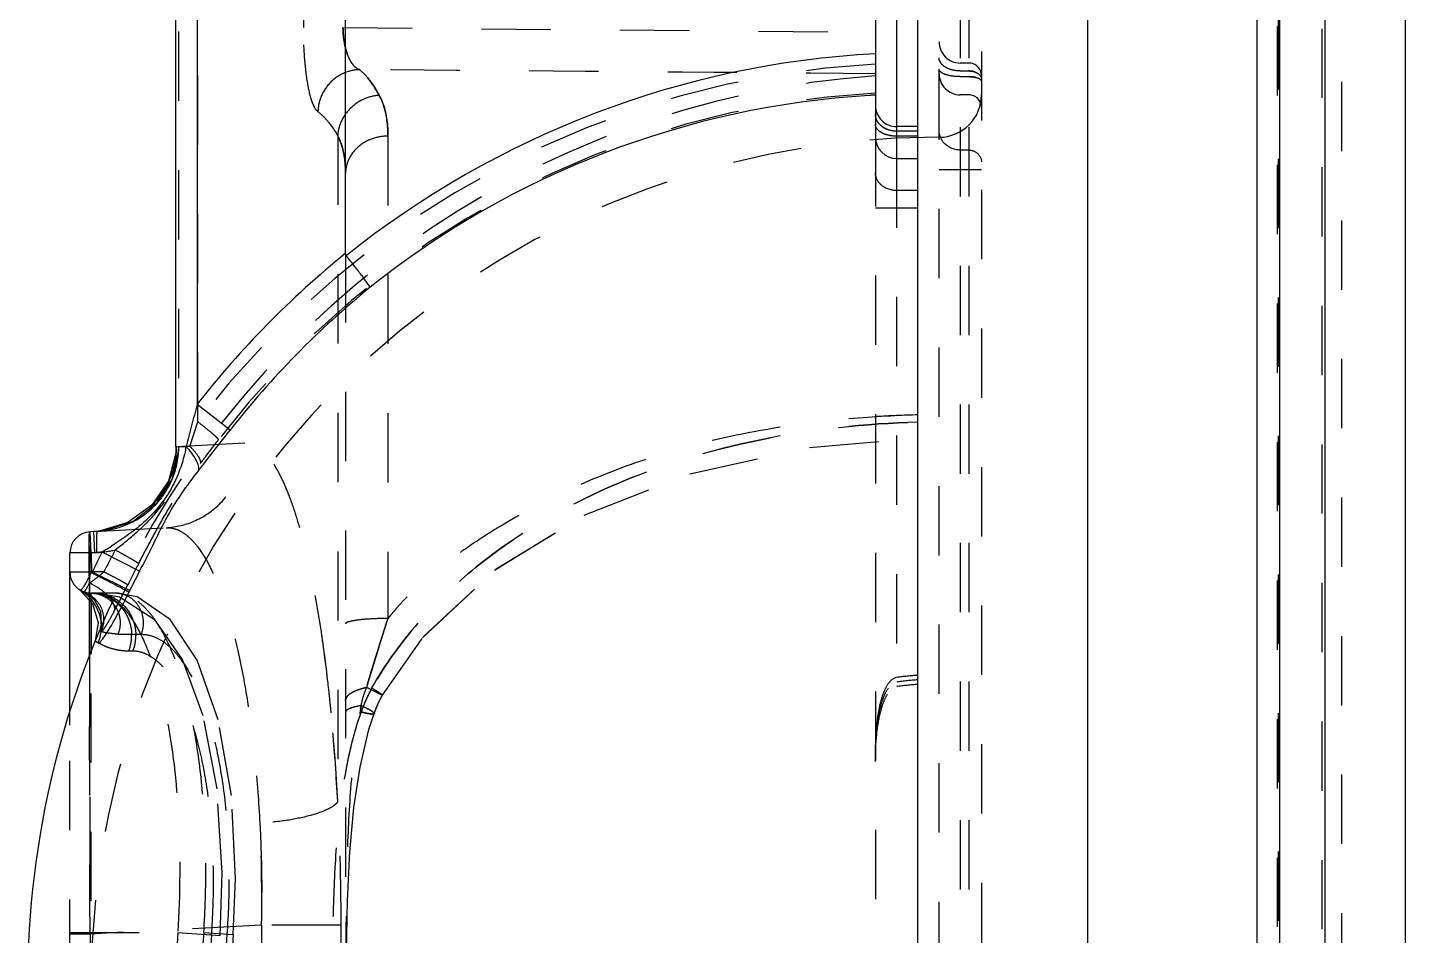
# Model space of a CAD drawing. Header units: millimetres. Extents: x -840 to 1682, y -9216 to -2117.
# Drawn here: x 872.12 to 904.62, y -2528.18 to -2506.78 of the extents above; entities that cross this region are included whole.
import ezdxf

# ---------------------------------------------------------------- set-up
doc = ezdxf.new("R2010")
doc.units = ezdxf.units.MM
doc.header["$LTSCALE"] = 16.335
doc.linetypes.add('HIDDEN', pattern=[0.2, 0.1, -0.1])
doc.layers.get('0').update_dxf_attribs({"linetype": 'CONTINUOUS'})
doc.layers.add('DEFAULT_2', color=8, linetype='HIDDEN')

msp = doc.modelspace()

# ---------------------------------------------------------------- linework, layer by layer
at = {"color": 7, "linetype": 'Continuous'}
for p, q in [((901.644, -2400.707), (901.644, -2613.018)), ((902.722, -2612.962), (902.722, -2400.763)), ((901.117, -2612.519), (901.117, -2401.206)), ((904.617, -2610.965), (904.617, -2402.76)), ((897.117, -2411.862), (897.117, -2601.862)), ((893.117, -2597.862), (893.117, -2415.862)), ((875.617, -2516.656), (875.617, -2497.069)), ((876.117, -2498.065), (876.117, -2515.66)), ((879.617, -2512.1), (879.617, -2501.625)), ((892.617, -2503.862), (892.617, -2509.862)), ((892.117, -2504.362), (892.117, -2509.359)), ((892.617, -2509.862), (893.117, -2509.862)), ((876.895, -2516.269), (876.117, -2515.66)), ((875.617, -2516.656), (875.611, -2516.812)), ((875.617, -2516.656), (875.859, -2516.656)), ((875.611, -2516.812), (875.44, -2517.471)), ((873.688, -2518.657), (873.591, -2518.665)), ((873.617, -2519.164), (873.591, -2518.665)), ((873.674, -2518.661), (873.699, -2519.158)), ((873.81, -2518.647), (873.688, -2518.657)), ((873.117, -2523.225), (873.117, -2519.163)), ((873.617, -2519.164), (873.117, -2519.164)), ((873.617, -2519.164), (873.627, -2519.647)), ((874.758, -2519.596), (873.881, -2519.142)), ((873.117, -2519.612), (873.626, -2519.612)), ((873.644, -2519.612), (874.532, -2520.046)), ((873.34, -2520.029), (873.653, -2520.364)), ((873.617, -2520.325), (873.617, -2521.553))]:
    msp.add_line(p, q, dxfattribs=at)
for points in [[(875.44, -2517.471), (875.049, -2518.041), (874.484, -2518.449), (873.81, -2518.647)], [(873.653, -2520.364), (873.784, -2520.807), (873.711, -2521.238)]]:
    msp.add_lwpolyline(points, dxfattribs=at)
for centre, radius, start, end in [((893.3, -2529.228), 21.868, 93.099, 128.6751), ((893.23, -2529.234), 20.895, 93.4753, 128.5873), ((893.218, -2529.065), 20.726, 93.2398, 93.4692), ((893.217, -2529.05), 20.711, 93.0433, 93.2398), ((892.617, -2509.362), 0.5, 180, 270), ((893.617, -2529.362), 22.226, 129.042, 141.9397), ((893.617, -2529.362), 21.238, 129.1871, 141.9397), ((871.553, -2515.799), 4.39, 347.9021, 348.7498), ((873.617, -2519.164), 0.5, 92.992, 180.0029), ((836.525, -2460.657), 69.396, 302.65252, 302.77827), ((893.617, -2529.362), 22.226, 152.6211, 154.0798), ((884.654, -2535.752), 19.798, 122.6704, 122.9647), ((873.617, -2519.612), 0.5, 180, 239.7687), ((867.388, -2516.568), 6.942, 333.4277, 333.9824), ((893.617, -2529.362), 21.238, 152.6224, 153.9807), ((853.031, -2509.551), 23.925, 333.8428, 333.9811), ((893.617, -2529.362), 21.5, 157.7989, 265.9994)]:
    msp.add_arc(centre, radius, start, end, dxfattribs=at)
for points in [[(879.635, -2512.156), (879.622, -2512.141), (879.617, -2512.119), (879.617, -2512.1)], [(873.692, -2519.159), (873.667, -2519.163), (873.642, -2519.163), (873.617, -2519.164)], [(873.881, -2519.141), (873.818, -2519.149), (873.755, -2519.155), (873.692, -2519.159)]]:
    msp.add_open_spline(points, degree=3, dxfattribs=at)
for points, knots in [([(880.198, -2512.901), (880.182, -2512.868), (880.118, -2512.783), (880, -2512.62), (879.831, -2512.403), (879.703, -2512.242), (879.635, -2512.156)], [0, 0, 0, 0, 0.11672, 0.340643, 0.647131, 1, 1, 1, 1]), ([(876.117, -2515.66), (876.095, -2515.744), (876.009, -2516.076), (875.923, -2516.408), (875.859, -2516.656)], [0, 0, 0, 0, 0.253681, 1, 1, 1, 1]), ([(876.154, -2517.221), (876.214, -2517.144), (876.461, -2516.826), (876.708, -2516.509), (876.895, -2516.269)], [0, 0, 0, 0, 0.24308, 1, 1, 1, 1]), ([(875.846, -2516.72), (875.837, -2516.761), (875.796, -2516.937), (875.744, -2517.11), (875.695, -2517.239)], [0, 0, 0, 0, 0.23619, 1, 1, 1, 1]), ([(876.154, -2517.221), (876.162, -2517.186), (876.154, -2517.098), (876.067, -2516.897), (875.95, -2516.753), (875.859, -2516.655)], [0, 0, 0, 0, 0.164798, 0.387644, 1, 1, 1, 1]), ([(875.695, -2517.239), (875.623, -2517.428), (875.442, -2517.794), (875.076, -2518.255), (874.673, -2518.612), (874.399, -2518.803), (874.27, -2518.889)], [0, 0, 0, 0, 0.274179, 0.548171, 0.791086, 1, 1, 1, 1]), ([(874.758, -2519.596), (874.871, -2519.391), (875.074, -2518.984), (875.372, -2518.359), (875.736, -2517.776), (876.011, -2517.399), (876.154, -2517.221)], [0, 0, 0, 0, 0.254186, 0.494188, 0.751536, 1, 1, 1, 1]), ([(874.27, -2518.889), (874.255, -2518.899), (874.197, -2518.938), (874.139, -2518.976), (874.095, -2519.004)], [0, 0, 0, 0, 0.258136, 1, 1, 1, 1]), ([(873.597, -2519.673), (873.587, -2519.69), (873.552, -2519.755), (873.519, -2519.82), (873.493, -2519.868)], [0, 0, 0, 0, 0.263797, 1, 1, 1, 1]), ([(874.506, -2520.098), (874.475, -2520.075), (874.374, -2520.018), (874.183, -2519.915), (873.919, -2519.78), (873.723, -2519.682), (873.617, -2519.631)], [0, 0, 0, 0, 0.116928, 0.343167, 0.650477, 1, 1, 1, 1]), ([(873.493, -2519.868), (873.478, -2519.894), (873.452, -2519.94), (873.412, -2519.997), (873.392, -2520.03), (873.37, -2520.047), (873.365, -2520.044)], [0, 0, 0, 0, 0.409141, 0.720196, 0.915881, 1, 1, 1, 1]), ([(873.785, -2521.284), (873.831, -2521.17), (873.882, -2520.919), (873.803, -2520.447), (873.557, -2520.156), (873.366, -2520.044)], [0, 0, 0, 0, 0.262754, 0.529282, 1, 1, 1, 1]), ([(873.785, -2521.284), (873.795, -2521.29), (873.835, -2521.261), (873.881, -2521.204), (873.958, -2521.098), (874.047, -2520.955), (874.152, -2520.775), (874.31, -2520.488), (874.428, -2520.258), (874.506, -2520.098)], [0, 0, 0, 0, 0.024917, 0.082414, 0.173927, 0.296758, 0.446517, 0.61792, 1, 1, 1, 1]), ([(873.711, -2521.238), (873.711, -2521.24), (873.722, -2521.243), (873.73, -2521.253), (873.756, -2521.267), (873.774, -2521.278), (873.785, -2521.284)], [0, 0, 0, 0, 0.062853, 0.251153, 0.564075, 1, 1, 1, 1])]:
    msp.add_open_spline(points, degree=3, knots=knots, dxfattribs=at)
at = {"layer": 'DEFAULT_2', "color": 8, "linetype": 'HIDDEN'}
for p, q in [((901.591, -2402.204), (901.591, -2611.521)), ((902.644, -2402.259), (902.644, -2611.466)), ((903.117, -2610.967), (903.117, -2402.758)), ((901.617, -2411.862), (901.617, -2601.862)), ((894.617, -2415.862), (894.617, -2597.862)), ((893.617, -2594.362), (893.617, -2419.362)), ((894.117, -2420.919), (894.117, -2592.806)), ((894.317, -2420.919), (894.317, -2592.806)), ((875.677, -2497.072), (875.677, -2516.653)), ((876.133, -2516.072), (876.133, -2497.653)), ((878.628, -2506.598), (878.628, -2506.776)), ((879.557, -2506.776), (892.117, -2506.885)), ((894.317, -2507.612), (894.117, -2507.612)), ((894.117, -2507.8), (894.317, -2507.8)), ((894.117, -2507.934), (894.317, -2507.934)), ((894.317, -2508.362), (894.117, -2508.362)), ((879.432, -2509.325), (879.432, -2525.034)), ((893.117, -2509.112), (892.617, -2509.112)), ((893.117, -2509.22), (892.617, -2509.22)), ((880.617, -2509.335), (880.617, -2520.709)), ((892.117, -2509.359), (892.117, -2546.362)), ((893.117, -2509.337), (892.617, -2509.337)), ((892.617, -2509.862), (892.617, -2522.317)), ((894.317, -2509.665), (894.117, -2509.665)), ((894.617, -2510.132), (893.617, -2510.132)), ((893.117, -2510.621), (892.617, -2510.621)), ((893.117, -2511.038), (892.117, -2511.038)), ((879.617, -2512.1), (879.617, -2556.199)), ((875.947, -2516.653), (876.133, -2516.072)), ((890.56, -2516.675), (893.117, -2516.463)), ((875.673, -2516.772), (875.518, -2517.433)), ((875.627, -2516.656), (875.617, -2516.656)), ((875.627, -2516.656), (877.242, -2516.571)), ((875.676, -2516.653), (875.673, -2516.772)), ((875.947, -2516.653), (875.859, -2516.656)), ((887.736, -2517.298), (890.609, -2516.668)), ((885.25, -2518.273), (887.782, -2517.284)), ((874.606, -2518.424), (873.953, -2518.636)), ((873.591, -2518.662), (873.591, -2518.665)), ((873.591, -2518.664), (873.591, -2518.662)), ((873.864, -2518.648), (873.674, -2518.661)), ((873.688, -2518.657), (875.384, -2518.569)), ((873.773, -2518.654), (873.833, -2518.65)), ((873.953, -2518.636), (873.787, -2518.652)), ((873.833, -2518.65), (873.864, -2518.648)), ((873.574, -2519.163), (873.751, -2519.153)), ((873.574, -2519.612), (873.574, -2519.163)), ((873.918, -2519.612), (873.626, -2519.612)), ((873.582, -2520.012), (873.581, -2520.084)), ((873.582, -2519.933), (873.582, -2520.012)), ((873.43, -2520.076), (873.689, -2520.259)), ((873.581, -2520.084), (873.581, -2520.238)), ((873.617, -2520.325), (873.617, -2520.112)), ((874.188, -2520.112), (873.617, -2520.112)), ((873.689, -2520.259), (873.84, -2520.533)), ((873.719, -2520.112), (873.728, -2520.112)), ((874.198, -2520.113), (874.188, -2520.112)), ((873.84, -2520.533), (873.857, -2520.844)), ((873.857, -2520.844), (873.811, -2520.999)), ((873.815, -2520.988), (873.856, -2521.014)), ((873.815, -2520.988), (873.815, -2520.988)), ((873.58, -2521.211), (873.58, -2521.438)), ((874.248, -2521.082), (874.801, -2521.082)), ((873.58, -2521.438), (873.58, -2521.649)), ((873.617, -2537.176), (873.617, -2521.553)), ((874.604, -2521.479), (874.506, -2521.479)), ((879.279, -2522.933), (879.271, -2522.851)), ((873.117, -2535.502), (873.117, -2523.225)), ((879.666, -2527.366), (879.721, -2526.2)), ((879.643, -2528.616), (879.666, -2527.345)), ((873.117, -2528.112), (876.273, -2528.112)), ((873.591, -2528.149), (873.117, -2528.149)), ((877.638, -2527.938), (873.591, -2528.149)), ((873.591, -2528.149), (873.591, -2529.438)), ((875.661, -2528.112), (876.658, -2528.182)), ((876.273, -2528.112), (876.971, -2528.163)), ((879.513, -2527.937), (877.638, -2527.937)), ((877.638, -2527.938), (877.638, -2529.226)), ((879.513, -2532.362), (879.513, -2527.937))]:
    msp.add_line(p, q, dxfattribs=at)
for points in [[(875.518, -2517.433), (875.148, -2518.007), (874.606, -2518.424)], [(880.487, -2522.514), (881.464, -2521.129), (883.172, -2519.542), (885.293, -2518.252)], [(881.434, -2521.165), (883.134, -2519.57), (885.25, -2518.273)], [(876.658, -2528.182), (876.707, -2526.707), (876.588, -2524.725), (876.263, -2523.008), (875.769, -2521.679), (875.124, -2520.748), (874.285, -2520.206), (873.728, -2520.113)], [(876.971, -2528.163), (877.023, -2526.839), (876.928, -2524.886), (876.616, -2523.101), (876.119, -2521.691), (875.483, -2520.73), (874.704, -2520.202), (874.197, -2520.113)], [(880.292, -2522.952), (880.341, -2522.822), (880.412, -2522.661), (880.487, -2522.514)], [(880.292, -2522.952), (880.353, -2522.793), (880.426, -2522.631), (880.487, -2522.514)], [(879.959, -2524.217), (880.17, -2523.328), (880.292, -2522.952)], [(879.72, -2526.219), (879.815, -2525.169), (879.959, -2524.216)]]:
    msp.add_lwpolyline(points, dxfattribs=at)
for centre, radius, start, end in [((894.117, -2507.112), 0.5, 180, 270), ((893.308, -2529.254), 21.651, 93.1532, 142.4934), ((894.317, -2507.912), 0.3, 0, 90), ((893.617, -2529.362), 21.5, 94.0006, 157.7989), ((835.894, -8638.204), 6130.593, 89.4745354, 89.5882759), ((835.894, -8638.176), 6130.565, 89.4745351, 89.5882762), ((894.117, -2507.862), 0.5, 180, 270), ((893.259, -2529.257), 20.967, 93.1202, 142.4941), ((892.617, -2508.612), 0.5, 180, 270), ((893.617, -2508.362), 1, 270, 0), ((894.317, -2508.662), 0.3, 0, 90), ((893.617, -2529.362), 20, 90, 270), ((893.614, -2540.034), 24.13, 91.1791, 93.5601), ((873.67, -2516.655), 2, 273.3764, 275.4996), ((1033.126, -2520.083), 159.544, 179.60608, 179.9461), ((893.411, -2529.347), 21.789, 151.9247, 153.4641), ((893.362, -2529.349), 21.106, 151.9249, 153.4646), ((873.617, -2519.612), 0.5, 239.7687, 270), ((873.06, -2521.118), 1.346, 64.0025, 67.2341), ((853.909, -2509.681), 22.978, 331.814, 333.5381), ((873.211, -2520.749), 0.707, 64.1856, 70.3684), ((873.611, -2520.797), 0.686, 36.297, 43.5389), ((874.187, -2520.745), 0.633, 80.1323, 88.9325), ((873.53, -2521.113), 1.043, 339.4239, 0.0041), ((873.621, -2521.113), 1.049, 339.5364, 0.0038), ((3324.531, -2520.833), 2450.951, 180.01908, 180.171046), ((893.617, -2529.362), 7.33, 93.9113, 97.841), ((893.617, -2529.362), 7.224, 93.9688, 97.9568), ((893.617, -2529.362), 7.116, 94.0289, 98.078), ((883.002, -2523.904), 3.17, 150.5978, 154.2017), ((838.077, -2526.888), 41.391, 5.5975, 5.8019), ((830.796, -2527.53), 48.701, 2.9386, 5.4173), ((885.695, -2525.016), 6.085, 159.7776, 160.7303), ((902.517, -2526.505), 22.841, 170.8506, 171.0647), ((902.457, -2526.496), 22.78, 170.5751, 170.8506), ((884.127, -2524.403), 4.402, 158.7256, 160.2051), ((893.617, -2529.362), 18, 176.0179, 189.5933), ((893.617, -2529.362), 17.39, 175.8779, 189.9342), ((893.617, -2529.362), 17.2, 176.0179, 189.5941), ((893.617, -2529.362), 16.841, 175.8779, 189.9342), ((893.617, -2529.362), 16.69, 175.8797, 189.9342)]:
    msp.add_arc(centre, radius, start, end, dxfattribs=at)
for points, knots in [([(878.966, -2508.759), (878.938, -2508.738), (878.886, -2508.665), (878.794, -2508.446), (878.708, -2508.043), (878.643, -2507.454), (878.628, -2507.012), (878.628, -2506.776)], [0, 0, 0, 0, 0.051886, 0.127593, 0.350423, 0.652947, 1, 1, 1, 1]), ([(879.557, -2506.776), (879.558, -2506.895), (879.578, -2507.12), (879.656, -2507.421), (879.772, -2507.647), (879.889, -2507.75), (879.948, -2507.769)], [0, 0, 0, 0, 0.319827, 0.605888, 0.832963, 1, 1, 1, 1]), ([(879.948, -2507.769), (879.889, -2507.75), (879.772, -2507.648), (879.656, -2507.421), (879.578, -2507.12), (879.558, -2506.895), (879.557, -2506.776)], [0, 0, 0, 0, 0.167019, 0.394116, 0.680161, 1, 1, 1, 1]), ([(894.117, -2507.8), (894.053, -2507.8), (893.93, -2507.785), (893.767, -2507.721), (893.65, -2507.621), (893.617, -2507.529), (893.617, -2507.487)], [0, 0, 0, 0, 0.299764, 0.573772, 0.804836, 1, 1, 1, 1]), ([(893.684, -2507.644), (893.674, -2507.632), (893.638, -2507.587), (893.617, -2507.529), (893.617, -2507.487)], [0, 0, 0, 0, 0.271677, 1, 1, 1, 1]), ([(879.948, -2507.769), (879.826, -2507.773), (879.572, -2507.828), (879.244, -2508.051), (879.024, -2508.381), (878.97, -2508.637), (878.966, -2508.759)], [0, 0, 0, 0, 0.23867, 0.498708, 0.759552, 1, 1, 1, 1]), ([(879.948, -2507.769), (879.826, -2507.773), (879.572, -2507.828), (879.244, -2508.051), (879.024, -2508.381), (878.97, -2508.637), (878.966, -2508.759)], [0, 0, 0, 0, 0.238674, 0.498713, 0.759555, 1, 1, 1, 1]), ([(880.414, -2508.375), (880.345, -2508.251), (880.21, -2508.032), (880.036, -2507.84), (879.948, -2507.769)], [0, 0, 0, 0, 0.55599, 1, 1, 1, 1]), ([(879.948, -2507.769), (880.036, -2507.84), (880.21, -2508.032), (880.345, -2508.251), (880.414, -2508.375)], [0, 0, 0, 0, 0.444008, 1, 1, 1, 1]), ([(894.117, -2507.934), (894.054, -2507.934), (893.934, -2507.926), (893.776, -2507.89), (893.663, -2507.842), (893.617, -2507.781), (893.617, -2507.755)], [0, 0, 0, 0, 0.342326, 0.64081, 0.860292, 1, 1, 1, 1]), ([(894.117, -2507.8), (894.096, -2507.8), (894.011, -2507.796), (893.927, -2507.779), (893.867, -2507.758)], [0, 0, 0, 0, 0.255191, 1, 1, 1, 1]), ([(894.317, -2507.8), (894.356, -2507.8), (894.43, -2507.809), (894.527, -2507.847), (894.598, -2507.907), (894.617, -2507.962), (894.617, -2507.987)], [0, 0, 0, 0, 0.29965, 0.573546, 0.804719, 1, 1, 1, 1]), ([(894.471, -2507.827), (894.46, -2507.822), (894.41, -2507.806), (894.357, -2507.8), (894.317, -2507.8)], [0, 0, 0, 0, 0.241875, 1, 1, 1, 1]), ([(894.317, -2507.934), (894.356, -2507.934), (894.428, -2507.938), (894.522, -2507.96), (894.59, -2507.989), (894.617, -2508.025), (894.617, -2508.041)], [0, 0, 0, 0, 0.342204, 0.64058, 0.860174, 1, 1, 1, 1]), ([(894.317, -2507.934), (894.356, -2507.934), (894.429, -2507.941), (894.534, -2507.957), (894.617, -2508.01), (894.617, -2508.051)], [0, 0, 0, 0, 0.340288, 0.636178, 1, 1, 1, 1]), ([(894.471, -2507.949), (894.459, -2507.947), (894.409, -2507.938), (894.357, -2507.934), (894.317, -2507.934)], [0, 0, 0, 0, 0.236932, 1, 1, 1, 1]), ([(880.414, -2508.375), (880.293, -2508.382), (880.043, -2508.442), (879.722, -2508.657), (879.501, -2508.968), (879.439, -2509.21), (879.432, -2509.325)], [0, 0, 0, 0, 0.244843, 0.508274, 0.766764, 1, 1, 1, 1]), ([(880.414, -2508.375), (880.293, -2508.382), (880.043, -2508.442), (879.722, -2508.657), (879.501, -2508.968), (879.439, -2509.21), (879.432, -2509.325)], [0, 0, 0, 0, 0.244843, 0.508274, 0.766765, 1, 1, 1, 1]), ([(880.617, -2509.335), (880.617, -2509.244), (880.605, -2508.916), (880.528, -2508.583), (880.414, -2508.375)], [0, 0, 0, 0, 0.279621, 1, 1, 1, 1]), ([(880.414, -2508.375), (880.45, -2508.441), (880.583, -2508.743), (880.617, -2509.081), (880.617, -2509.335)], [0, 0, 0, 0, 0.225909, 1, 1, 1, 1]), ([(878.966, -2508.759), (879.054, -2508.825), (879.227, -2509.003), (879.364, -2509.208), (879.432, -2509.325)], [0, 0, 0, 0, 0.447189, 1, 1, 1, 1]), ([(892.617, -2509.22), (892.553, -2509.22), (892.427, -2509.2), (892.261, -2509.117), (892.147, -2508.987), (892.117, -2508.878), (892.117, -2508.827)], [0, 0, 0, 0, 0.276659, 0.539002, 0.778428, 1, 1, 1, 1]), ([(892.184, -2509.023), (892.174, -2509.008), (892.137, -2508.949), (892.117, -2508.878), (892.117, -2508.827)], [0, 0, 0, 0, 0.26037, 1, 1, 1, 1]), ([(879.617, -2510.221), (879.617, -2510.135), (879.606, -2509.829), (879.536, -2509.519), (879.432, -2509.325)], [0, 0, 0, 0, 0.279696, 1, 1, 1, 1]), ([(879.432, -2509.325), (879.465, -2509.386), (879.586, -2509.669), (879.617, -2509.983), (879.617, -2510.221)], [0, 0, 0, 0, 0.22547, 1, 1, 1, 1]), ([(892.617, -2509.337), (892.553, -2509.337), (892.431, -2509.325), (892.27, -2509.269), (892.153, -2509.183), (892.117, -2509.1), (892.117, -2509.062)], [0, 0, 0, 0, 0.31132, 0.591593, 0.818932, 1, 1, 1, 1]), ([(892.367, -2509.167), (892.349, -2509.159), (892.28, -2509.122), (892.218, -2509.07), (892.184, -2509.023)], [0, 0, 0, 0, 0.262534, 1, 1, 1, 1]), ([(894.117, -2509.665), (893.991, -2509.665), (893.792, -2509.59), (893.645, -2509.383), (893.617, -2509.258), (893.617, -2509.198)], [0, 0, 0, 0, 0.506792, 0.756013, 1, 1, 1, 1]), ([(880.617, -2509.336), (880.493, -2509.336), (880.236, -2509.378), (879.898, -2509.571), (879.67, -2509.871), (879.617, -2510.11), (879.617, -2510.221)], [0, 0, 0, 0, 0.253532, 0.519861, 0.773642, 1, 1, 1, 1]), ([(894.317, -2509.665), (894.393, -2509.665), (894.548, -2509.72), (894.617, -2509.873), (894.617, -2509.945)], [0, 0, 0, 0, 0.511817, 1, 1, 1, 1]), ([(892.617, -2510.621), (892.493, -2510.621), (892.3, -2510.56), (892.146, -2510.372), (892.117, -2510.258), (892.117, -2510.203)], [0, 0, 0, 0, 0.525601, 0.769484, 1, 1, 1, 1]), ([(876.625, -2516.491), (876.621, -2516.484), (876.605, -2516.466), (876.554, -2516.416), (876.454, -2516.329), (876.305, -2516.207), (876.193, -2516.118), (876.133, -2516.072)], [0, 0, 0, 0, 0.039413, 0.10919, 0.333727, 0.650961, 1, 1, 1, 1]), ([(880.24, -2522.347), (880.55, -2521.799), (881.289, -2520.772), (883.098, -2519.046), (885.813, -2517.463), (889.393, -2516.379), (891.874, -2516.11), (893.117, -2516.081)], [0, 0, 0, 0, 0.126694, 0.252292, 0.501004, 0.749943, 1, 1, 1, 1]), ([(893.117, -2516.081), (891.874, -2516.11), (889.392, -2516.379), (885.812, -2517.464), (883.098, -2519.046), (881.289, -2520.773), (880.55, -2521.799), (880.24, -2522.347)], [0, 0, 0, 0, 0.250114, 0.499073, 0.747757, 0.873331, 1, 1, 1, 1]), ([(893.117, -2515.91), (891.968, -2515.945), (890.242, -2516.093), (887.991, -2516.557), (886.344, -2517.05), (884.758, -2517.702), (883.499, -2518.379), (882.535, -2518.997), (881.606, -2519.666), (880.972, -2520.261), (880.617, -2520.709)], [0, 0, 0, 0, 0.25105, 0.376365, 0.50123, 0.625575, 0.750003, 0.81256, 0.875302, 1, 1, 1, 1]), ([(875.627, -2516.656), (875.626, -2516.91), (875.524, -2517.424), (875.09, -2518.074), (874.449, -2518.519), (873.942, -2518.642), (873.688, -2518.657)], [0, 0, 0, 0, 0.250068, 0.500054, 0.750027, 1, 1, 1, 1]), ([(874.186, -2519.092), (874.358, -2518.956), (874.734, -2518.654), (875.279, -2518.104), (875.704, -2517.411), (875.879, -2516.896), (875.947, -2516.653)], [0, 0, 0, 0, 0.214309, 0.471134, 0.752928, 1, 1, 1, 1]), ([(875.384, -2518.569), (875.621, -2518.556), (876.116, -2518.436), (876.744, -2517.982), (877.152, -2517.32), (877.242, -2516.813), (877.242, -2516.571)], [0, 0, 0, 0, 0.238727, 0.497008, 0.757152, 1, 1, 1, 1]), ([(875.947, -2516.653), (876.019, -2516.722), (876.112, -2516.824), (876.188, -2516.966), (876.2, -2517.03), (876.194, -2517.054)], [0, 0, 0, 0, 0.619106, 0.846054, 1, 1, 1, 1]), ([(876.194, -2517.054), (876.229, -2517.008), (876.373, -2516.82), (876.517, -2516.633), (876.625, -2516.491)], [0, 0, 0, 0, 0.245277, 1, 1, 1, 1]), ([(879.432, -2525.034), (879.401, -2524.434), (879.322, -2523.28), (879.145, -2521.635), (878.918, -2520.17), (878.685, -2519.084), (878.473, -2518.337), (878.316, -2517.872), (878.148, -2517.47), (877.897, -2516.98), (877.546, -2516.555), (877.242, -2516.571)], [0, 0, 0, 0, 0.199969, 0.385427, 0.551263, 0.693657, 0.755166, 0.809875, 0.857625, 0.898442, 1, 1, 1, 1]), ([(874.74, -2519.416), (874.846, -2519.206), (875.068, -2518.792), (875.515, -2517.981), (875.901, -2517.403), (876.194, -2517.054)], [0, 0, 0, 0, 0.254269, 0.507111, 1, 1, 1, 1]), ([(874.515, -2518.47), (874.745, -2518.365), (875.168, -2518.064), (875.449, -2517.626), (875.543, -2517.391)], [0, 0, 0, 0, 0.499845, 1, 1, 1, 1]), ([(873.574, -2519.163), (873.571, -2519.1), (873.566, -2518.983), (873.567, -2518.844), (873.571, -2518.755), (873.576, -2518.707), (873.581, -2518.681), (873.587, -2518.664), (873.591, -2518.664)], [0, 0, 0, 0, 0.377786, 0.699388, 0.822956, 0.915437, 0.974213, 1, 1, 1, 1]), ([(873.591, -2528.15), (873.59, -2527.533), (873.587, -2526.322), (873.583, -2524.565), (873.581, -2523.176), (873.581, -2522.149), (873.58, -2521.462), (873.581, -2520.838), (873.581, -2520.286), (873.582, -2519.809), (873.583, -2519.461), (873.584, -2519.224), (873.585, -2519.078), (873.586, -2518.954), (873.587, -2518.852), (873.588, -2518.773), (873.588, -2518.72), (873.59, -2518.69), (873.589, -2518.675), (873.591, -2518.669), (873.59, -2518.662), (873.591, -2518.662)], [0, 0, 0, 0, 0.19504, 0.38275, 0.555632, 0.634468, 0.707203, 0.7731, 0.831553, 0.881987, 0.923909, 0.941564, 0.956955, 0.970039, 0.980781, 0.989163, 0.99517, 0.997278, 0.998786, 0.999693, 1, 1, 1, 1]), ([(873.756, -2519.153), (873.752, -2519.09), (873.748, -2518.973), (873.748, -2518.834), (873.752, -2518.745), (873.757, -2518.697), (873.762, -2518.671), (873.769, -2518.654), (873.773, -2518.654)], [0, 0, 0, 0, 0.378054, 0.699748, 0.823325, 0.915731, 0.974368, 1, 1, 1, 1]), ([(875.384, -2518.569), (875.448, -2518.565), (875.582, -2518.581), (875.777, -2518.67), (875.965, -2518.82), (876.227, -2519.123), (876.525, -2519.665), (876.833, -2520.489), (877.102, -2521.517), (877.327, -2522.727), (877.497, -2524.087), (877.57, -2525.042), (877.597, -2525.538)], [0, 0, 0, 0, 0.025093, 0.052089, 0.082897, 0.118799, 0.208428, 0.323316, 0.462921, 0.624732, 0.805315, 1, 1, 1, 1]), ([(874.186, -2519.092), (874.252, -2519.128), (874.378, -2519.197), (874.545, -2519.29), (874.662, -2519.363), (874.724, -2519.4), (874.74, -2519.416)], [0, 0, 0, 0, 0.351299, 0.669523, 0.893328, 1, 1, 1, 1]), ([(873.58, -2519.877), (873.579, -2519.856), (873.575, -2519.768), (873.574, -2519.68), (873.574, -2519.612)], [0, 0, 0, 0, 0.23264, 1, 1, 1, 1]), ([(873.58, -2519.877), (873.608, -2519.857), (873.723, -2519.771), (873.834, -2519.682), (873.918, -2519.612)], [0, 0, 0, 0, 0.240486, 1, 1, 1, 1]), ([(874.48, -2519.92), (874.462, -2519.903), (874.397, -2519.868), (874.276, -2519.797), (874.107, -2519.709), (873.982, -2519.645), (873.918, -2519.612)], [0, 0, 0, 0, 0.112467, 0.342982, 0.659545, 1, 1, 1, 1]), ([(873.449, -2520.083), (873.451, -2520.084), (873.457, -2520.079), (873.471, -2520.063), (873.498, -2520.023), (873.536, -2519.958), (873.564, -2519.906), (873.58, -2519.877)], [0, 0, 0, 0, 0.02584, 0.079676, 0.279636, 0.593208, 1, 1, 1, 1]), ([(873.65, -2519.908), (873.727, -2519.946), (873.871, -2520.037), (874.049, -2520.196), (874.155, -2520.367), (874.174, -2520.487), (874.162, -2520.534)], [0, 0, 0, 0, 0.302961, 0.595547, 0.829917, 1, 1, 1, 1]), ([(873.519, -2520.113), (873.677, -2520.189), (873.937, -2520.476), (873.922, -2520.858), (873.856, -2521.014)], [0, 0, 0, 0, 0.509081, 1, 1, 1, 1]), ([(873.581, -2520.238), (873.581, -2520.313), (873.581, -2520.637), (873.581, -2520.961), (873.58, -2521.211)], [0, 0, 0, 0, 0.23008, 1, 1, 1, 1]), ([(873.617, -2520.112), (873.73, -2520.112), (873.972, -2520.158), (874.296, -2520.369), (874.521, -2520.709), (874.573, -2520.98), (874.573, -2521.112)], [0, 0, 0, 0, 0.220941, 0.472262, 0.73963, 1, 1, 1, 1]), ([(873.719, -2520.112), (873.793, -2520.112), (873.949, -2520.14), (874.087, -2520.214), (874.153, -2520.26)], [0, 0, 0, 0, 0.477825, 1, 1, 1, 1]), ([(873.728, -2520.113), (873.845, -2520.114), (874.092, -2520.165), (874.412, -2520.388), (874.623, -2520.725), (874.67, -2520.987), (874.67, -2521.112)], [0, 0, 0, 0, 0.231102, 0.486858, 0.750557, 1, 1, 1, 1]), ([(873.881, -2520.166), (873.903, -2520.176), (873.986, -2520.217), (874.06, -2520.275), (874.108, -2520.325)], [0, 0, 0, 0, 0.25739, 1, 1, 1, 1]), ([(874.153, -2520.26), (874.295, -2520.358), (874.566, -2520.659), (874.889, -2521.257), (875.174, -2522.05), (875.508, -2523.432), (875.73, -2525.48), (875.716, -2527.201), (875.661, -2528.112)], [0, 0, 0, 0, 0.063083, 0.145307, 0.248155, 0.370826, 0.665558, 1, 1, 1, 1]), ([(876.273, -2528.112), (876.307, -2527.583), (876.341, -2526.543), (876.284, -2525.034), (876.122, -2523.652), (875.87, -2522.45), (875.542, -2521.47), (875.2, -2520.817), (874.892, -2520.446), (874.666, -2520.256), (874.431, -2520.139), (874.267, -2520.112), (874.188, -2520.112)], [0, 0, 0, 0, 0.182225, 0.357313, 0.518314, 0.659969, 0.778562, 0.872563, 0.910782, 0.943861, 0.972995, 1, 1, 1, 1]), ([(874.852, -2520.812), (874.852, -2520.726), (874.823, -2520.562), (874.704, -2520.351), (874.526, -2520.193), (874.375, -2520.136), (874.295, -2520.122)], [0, 0, 0, 0, 0.269004, 0.510519, 0.74493, 1, 1, 1, 1]), ([(874.162, -2520.534), (874.125, -2520.603), (874.059, -2520.723), (873.978, -2520.861), (873.924, -2520.943), (873.895, -2520.983), (873.875, -2521.005), (873.86, -2521.016), (873.856, -2521.014)], [0, 0, 0, 0, 0.406854, 0.720692, 0.835829, 0.920766, 0.974821, 1, 1, 1, 1]), ([(874.163, -2520.391), (874.184, -2520.419), (874.263, -2520.546), (874.301, -2520.699), (874.301, -2520.812)], [0, 0, 0, 0, 0.235887, 1, 1, 1, 1]), ([(873.821, -2521.001), (873.82, -2521), (873.817, -2520.997), (873.814, -2520.992), (873.815, -2520.99)], [0, 0, 0, 0, 0.367882, 1, 1, 1, 1]), ([(874.248, -2521.082), (874.153, -2521.07), (874.027, -2521.06), (873.887, -2521.03), (873.842, -2521.014), (873.827, -2521.005)], [0, 0, 0, 0, 0.671636, 0.877841, 1, 1, 1, 1]), ([(879.256, -2522.704), (879.24, -2522.545), (879.175, -2521.941), (879.096, -2521.337), (879.027, -2520.893)], [0, 0, 0, 0, 0.261175, 1, 1, 1, 1]), ([(880.617, -2520.709), (880.495, -2520.709), (880.258, -2520.715), (879.949, -2520.737), (879.739, -2520.772), (879.643, -2520.803), (879.617, -2520.826), (879.617, -2520.836)], [0, 0, 0, 0, 0.360226, 0.693039, 0.914918, 0.972056, 1, 1, 1, 1]), ([(880.617, -2520.709), (880.495, -2520.709), (880.258, -2520.715), (879.949, -2520.737), (879.739, -2520.772), (879.643, -2520.803), (879.617, -2520.826), (879.617, -2520.836)], [0, 0, 0, 0, 0.360226, 0.69304, 0.914918, 0.972055, 1, 1, 1, 1]), ([(880.617, -2520.709), (880.575, -2520.84), (880.4, -2521.379), (880.232, -2521.921), (880.117, -2522.334)], [0, 0, 0, 0, 0.243504, 1, 1, 1, 1]), ([(880.117, -2522.334), (880.156, -2522.194), (880.313, -2521.649), (880.487, -2521.11), (880.617, -2520.709)], [0, 0, 0, 0, 0.256155, 1, 1, 1, 1]), ([(874.506, -2521.479), (874.439, -2521.479), (874.314, -2521.47), (874.145, -2521.436), (874.009, -2521.392), (873.901, -2521.346), (873.82, -2521.305), (873.768, -2521.274), (873.738, -2521.256), (873.724, -2521.246), (873.716, -2521.243), (873.712, -2521.238), (873.711, -2521.238)], [0, 0, 0, 0, 0.240373, 0.442863, 0.612279, 0.75081, 0.859132, 0.937095, 0.964538, 0.984202, 0.996038, 1, 1, 1, 1]), ([(874.801, -2521.082), (874.876, -2521.082), (875.034, -2521.105), (875.26, -2521.207), (875.479, -2521.373), (875.776, -2521.698), (876.108, -2522.272), (876.427, -2523.138), (876.673, -2524.201), (876.83, -2525.425), (876.886, -2526.761), (876.853, -2527.683), (876.819, -2528.152)], [0, 0, 0, 0, 0.029073, 0.060019, 0.094498, 0.133658, 0.228398, 0.346549, 0.486994, 0.646395, 0.819538, 1, 1, 1, 1]), ([(876.459, -2528.168), (876.49, -2527.725), (876.519, -2526.855), (876.469, -2525.593), (876.325, -2524.436), (876.101, -2523.43), (875.809, -2522.61), (875.505, -2522.065), (875.23, -2521.756), (875.029, -2521.599), (874.819, -2521.502), (874.674, -2521.479), (874.604, -2521.479)], [0, 0, 0, 0, 0.180809, 0.354399, 0.514127, 0.655023, 0.773317, 0.867952, 0.906862, 0.940964, 0.971446, 1, 1, 1, 1]), ([(892.617, -2522.101), (892.541, -2522.111), (892.414, -2522.229), (892.279, -2522.5), (892.182, -2522.876), (892.128, -2523.332), (892.117, -2523.639), (892.117, -2523.793)], [0, 0, 0, 0, 0.125347, 0.250614, 0.499648, 0.749284, 1, 1, 1, 1]), ([(892.117, -2523.937), (892.117, -2523.78), (892.127, -2523.467), (892.181, -2523.002), (892.278, -2522.618), (892.412, -2522.341), (892.54, -2522.219), (892.617, -2522.208)], [0, 0, 0, 0, 0.25085, 0.500596, 0.749676, 0.874886, 1, 1, 1, 1]), ([(892.117, -2524.085), (892.117, -2523.925), (892.127, -2523.605), (892.18, -2523.131), (892.277, -2522.738), (892.41, -2522.455), (892.539, -2522.328), (892.617, -2522.317)], [0, 0, 0, 0, 0.250981, 0.500837, 0.749965, 0.875121, 1, 1, 1, 1]), ([(880.118, -2522.334), (880.047, -2522.35), (879.92, -2522.386), (879.738, -2522.464), (879.618, -2522.573), (879.617, -2522.648)], [0, 0, 0, 0, 0.350449, 0.637124, 1, 1, 1, 1]), ([(879.617, -2522.648), (879.617, -2522.637), (879.624, -2522.59), (879.653, -2522.549), (879.679, -2522.524)], [0, 0, 0, 0, 0.224886, 1, 1, 1, 1]), ([(879.679, -2522.524), (879.689, -2522.513), (879.741, -2522.468), (879.803, -2522.436), (879.852, -2522.415)], [0, 0, 0, 0, 0.218979, 1, 1, 1, 1]), ([(879.852, -2522.415), (879.872, -2522.406), (879.958, -2522.373), (880.048, -2522.349), (880.117, -2522.334)], [0, 0, 0, 0, 0.236868, 1, 1, 1, 1]), ([(879.984, -2522.765), (879.999, -2522.691), (880.037, -2522.545), (880.086, -2522.402), (880.118, -2522.334)], [0, 0, 0, 0, 0.500542, 1, 1, 1, 1]), ([(880.487, -2522.514), (880.486, -2522.516), (880.473, -2522.511), (880.457, -2522.506), (880.426, -2522.492), (880.387, -2522.474), (880.336, -2522.448), (880.244, -2522.402), (880.17, -2522.362), (880.117, -2522.334)], [0, 0, 0, 0, 0.020031, 0.070079, 0.148266, 0.254187, 0.391247, 0.562154, 1, 1, 1, 1]), ([(880.24, -2522.347), (880.275, -2522.369), (880.338, -2522.408), (880.41, -2522.454), (880.452, -2522.482), (880.472, -2522.497), (880.482, -2522.506), (880.488, -2522.512), (880.487, -2522.514)], [0, 0, 0, 0, 0.420926, 0.738754, 0.851237, 0.931969, 0.981084, 1, 1, 1, 1]), ([(879.985, -2522.912), (879.8, -2523.421), (879.558, -2524.483), (879.379, -2526.098), (879.314, -2527.727), (879.303, -2528.816), (879.305, -2529.362)], [0, 0, 0, 0, 0.249366, 0.498228, 0.748436, 1, 1, 1, 1]), ([(879.984, -2522.765), (879.892, -2522.78), (879.772, -2522.805), (879.648, -2522.862), (879.617, -2522.902), (879.617, -2522.918)], [0, 0, 0, 0, 0.677841, 0.880487, 1, 1, 1, 1]), ([(879.656, -2522.864), (879.65, -2522.868), (879.633, -2522.882), (879.617, -2522.903), (879.617, -2522.918)], [0, 0, 0, 0, 0.320569, 1, 1, 1, 1]), ([(879.629, -2529.362), (879.63, -2528.811), (879.635, -2527.709), (879.661, -2526.055), (879.751, -2524.404), (879.894, -2523.309), (879.984, -2522.765)], [0, 0, 0, 0, 0.25004, 0.499994, 0.749954, 1, 1, 1, 1]), ([(879.984, -2522.765), (879.916, -2522.776), (879.805, -2522.8), (879.694, -2522.838), (879.656, -2522.864)], [0, 0, 0, 0, 0.599659, 1, 1, 1, 1]), ([(880.292, -2522.952), (880.295, -2522.942), (880.261, -2522.911), (880.206, -2522.875), (880.104, -2522.821), (880.028, -2522.785), (879.984, -2522.765)], [0, 0, 0, 0, 0.08851, 0.292449, 0.6066, 1, 1, 1, 1]), ([(880.292, -2522.952), (880.288, -2522.962), (880.245, -2522.964), (880.187, -2522.958), (880.091, -2522.939), (880.023, -2522.922), (879.985, -2522.912)], [0, 0, 0, 0, 0.100614, 0.31739, 0.628661, 1, 1, 1, 1]), ([(879.985, -2522.912), (880.023, -2522.922), (880.091, -2522.939), (880.187, -2522.958), (880.245, -2522.964), (880.288, -2522.962), (880.292, -2522.952)], [0, 0, 0, 0, 0.371274, 0.682515, 0.899314, 1, 1, 1, 1]), ([(879.432, -2525.034), (879.41, -2525.065), (879.34, -2525.129), (879.13, -2525.251), (878.747, -2525.376), (878.205, -2525.483), (877.804, -2525.525), (877.597, -2525.538)], [0, 0, 0, 0, 0.060376, 0.142729, 0.376523, 0.678851, 1, 1, 1, 1]), ([(879.513, -2527.937), (879.513, -2527.691), (879.507, -2526.723), (879.479, -2525.754), (879.432, -2525.034)], [0, 0, 0, 0, 0.254073, 1, 1, 1, 1]), ([(877.638, -2527.937), (877.641, -2527.735), (877.645, -2526.935), (877.63, -2526.135), (877.597, -2525.538)], [0, 0, 0, 0, 0.25323, 1, 1, 1, 1]), ([(877.597, -2525.538), (877.608, -2525.734), (877.642, -2526.534), (877.645, -2527.334), (877.638, -2527.937)], [0, 0, 0, 0, 0.245556, 1, 1, 1, 1])]:
    msp.add_open_spline(points, degree=3, knots=knots, dxfattribs=at)
for points in [[(893.684, -2507.845), (893.675, -2507.839), (893.666, -2507.833), (893.658, -2507.825)], [(875.543, -2517.391), (875.636, -2517.158), (875.686, -2516.904), (875.686, -2516.653)], [(873.861, -2518.646), (874.086, -2518.625), (874.31, -2518.565), (874.515, -2518.47)], [(873.751, -2519.153), (873.897, -2519.146), (874.043, -2519.124), (874.186, -2519.092)], [(873.617, -2520.113), (873.707, -2520.113), (873.798, -2520.131), (873.881, -2520.166)], [(874.301, -2520.812), (874.301, -2520.904), (874.282, -2520.997), (874.248, -2521.082)], [(874.801, -2521.082), (874.834, -2520.997), (874.852, -2520.904), (874.852, -2520.812)], [(880.24, -2522.347), (880.138, -2522.527), (880.055, -2522.718), (879.985, -2522.912)], [(880.147, -2522.524), (880.103, -2522.616), (880.062, -2522.71), (880.025, -2522.806)], [(879.951, -2523.008), (879.796, -2523.452), (879.69, -2523.914), (879.608, -2524.378)]]:
    msp.add_open_spline(points, degree=3, dxfattribs=at)

doc.saveas('drawing.dxf')
